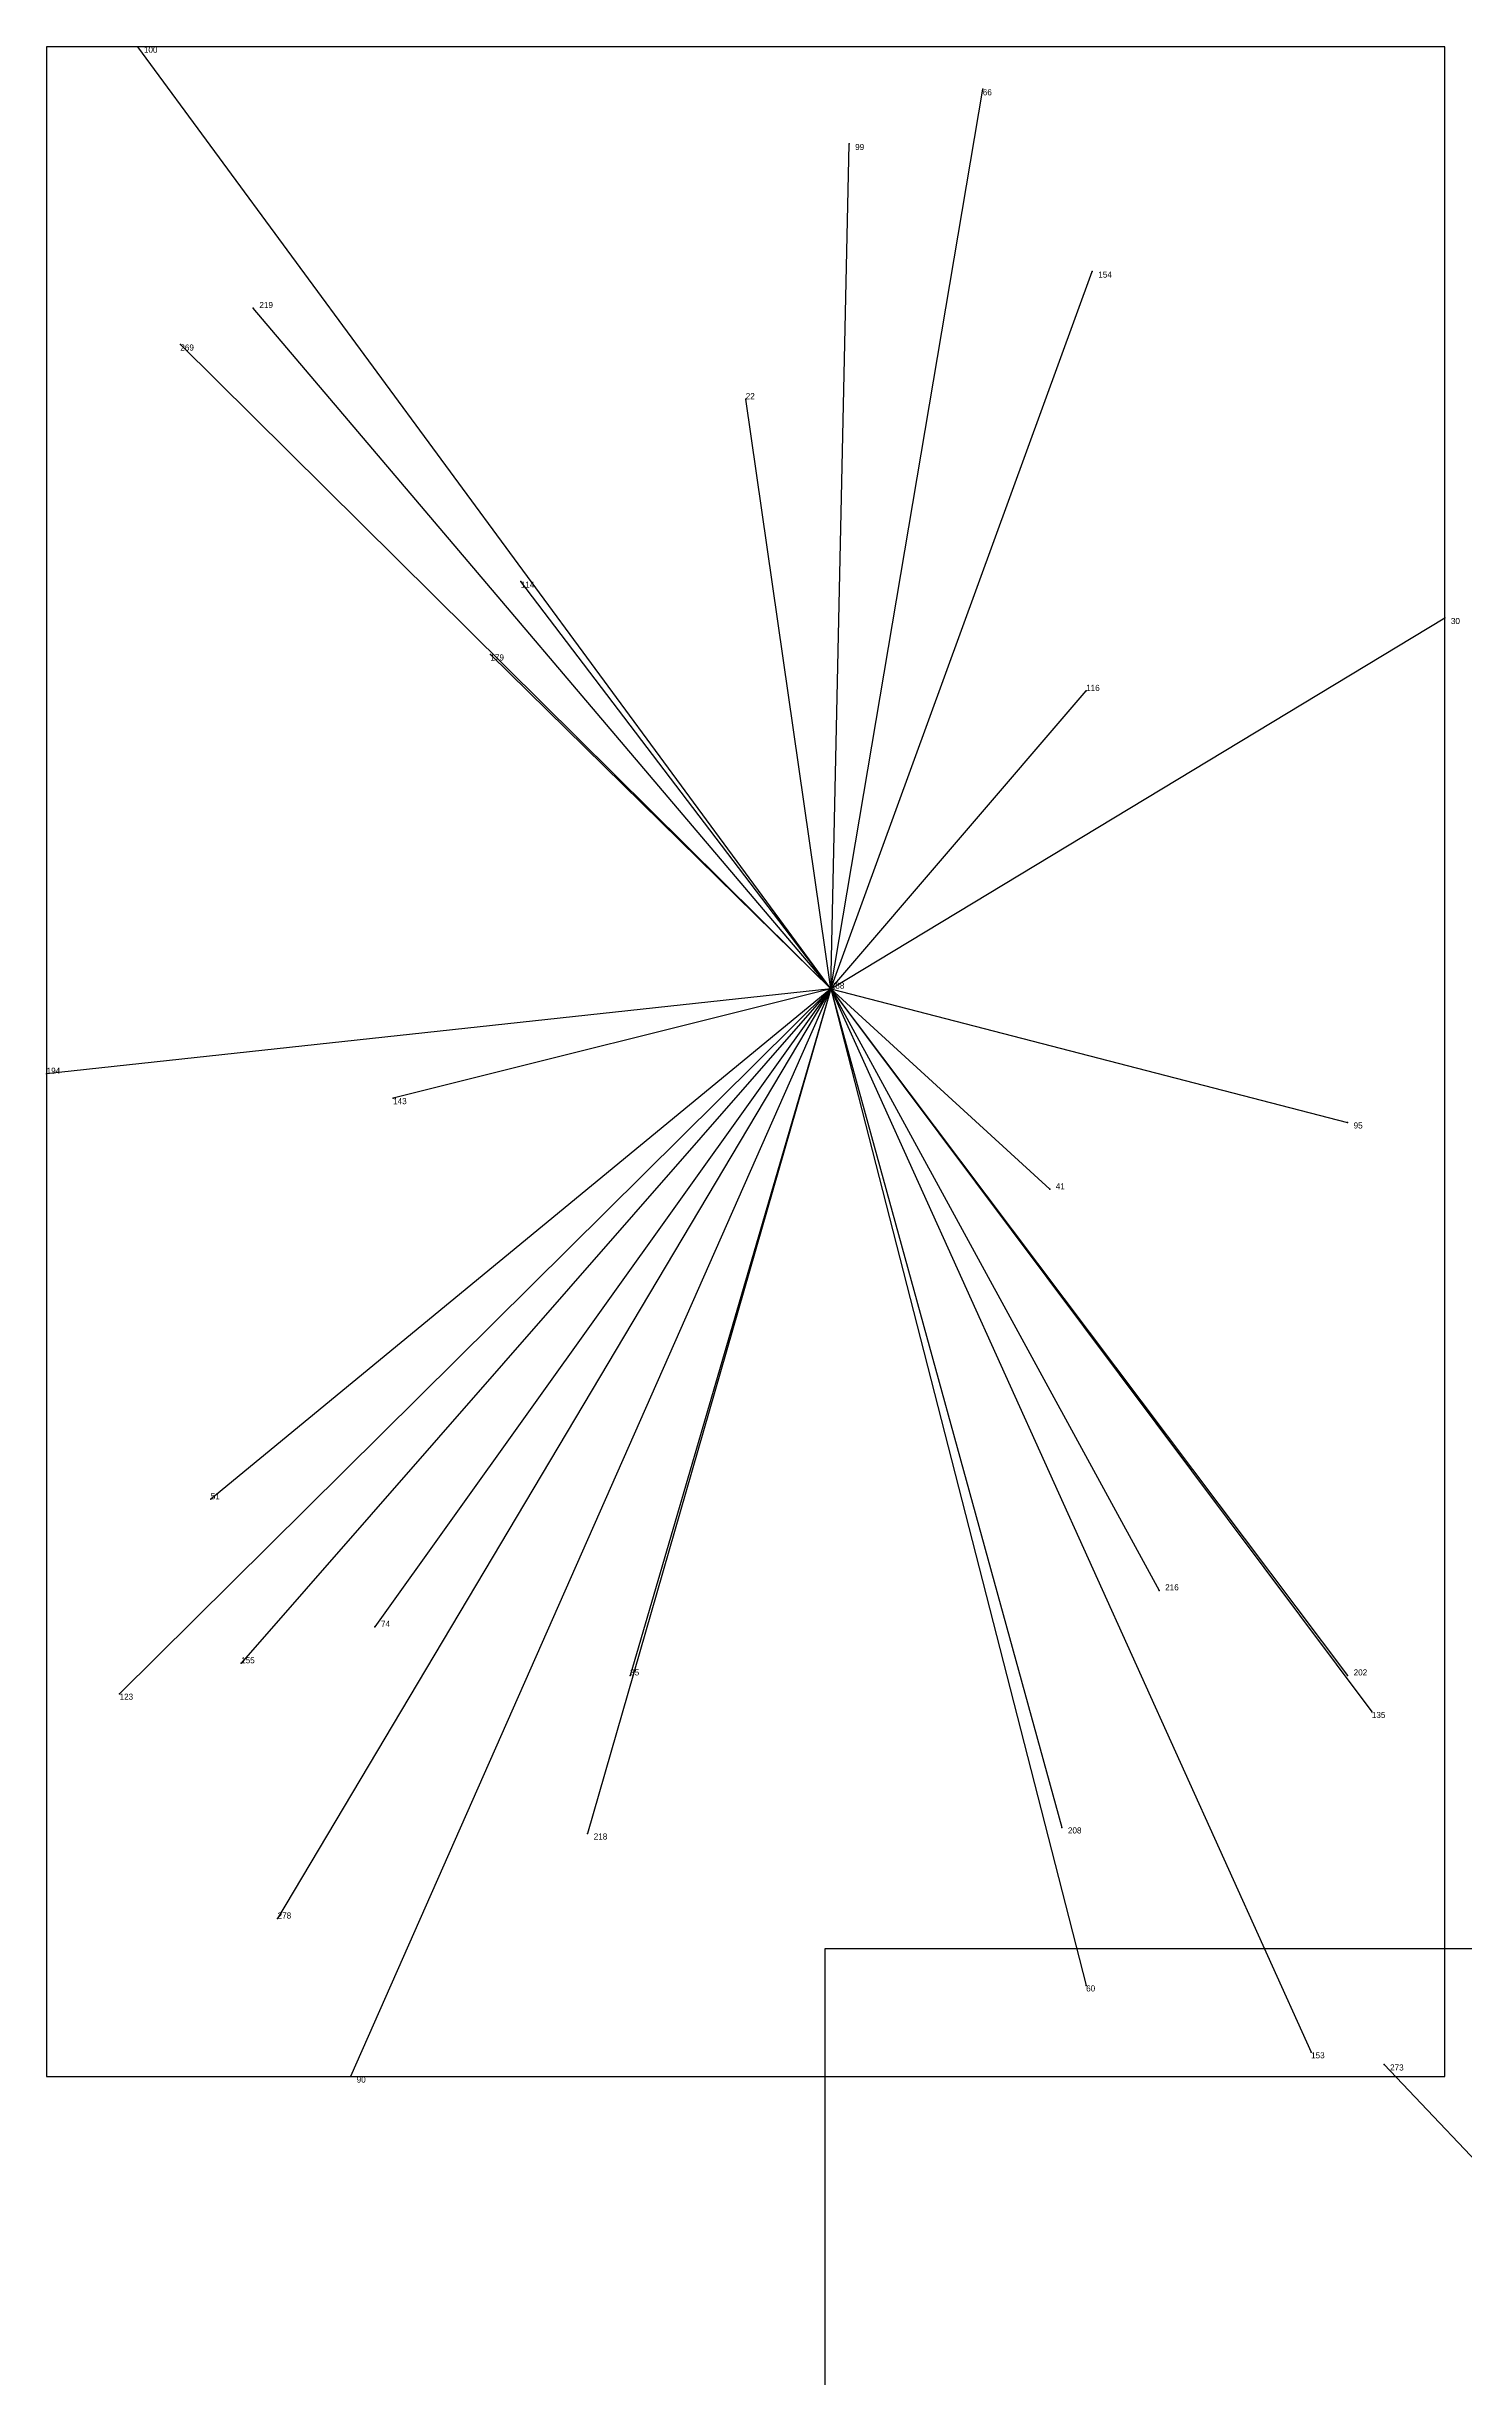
# Model space of a CAD drawing. Extents: x 0.01 to 1, y 0.004 to 0.997.
# Drawn here: x 0.01 to 0.2432, y 0.6045 to 0.988 of the extents above; entities that cross this region are included whole.
import ezdxf

# ---------------------------------------------------------------- set-up
doc = ezdxf.new("R2010")
doc.units = 0
for name, color, linetype in [('Clients', 3, 'CONTINUOUS'), ('Facilities', 3, 'CONTINUOUS'), ('Facilities_lines', 3, 'CONTINUOUS'), ('Min_max_boxes', 1, 'CONTINUOUS'), ('Normals', 1, 'CONTINUOUS'), ('Source_points', 5, 'CONTINUOUS'), ('Text', 3, 'CONTINUOUS')]:
    doc.layers.add(name, color=color, linetype=linetype)

msp = doc.modelspace()

# ---------------------------------------------------------------- linework, layer by layer
at = {"layer": 'Clients', "color": 5}
for p in [(0.025, 0.988), (0.164, 0.981), (0.142, 0.972), (0.182, 0.951), (0.044, 0.945), (0.032, 0.939), (0.125, 0.93), (0.088, 0.9), (0.24, 0.894), (0.083, 0.888), (0.181, 0.882), (0.01, 0.819), (0.067, 0.815), (0.224, 0.811), (0.175, 0.8), (0.037, 0.749), (0.193, 0.734), (0.064, 0.728), (0.042, 0.722), (0.106, 0.72), (0.224, 0.72), (0.022, 0.717), (0.228, 0.714), (0.177, 0.695), (0.099, 0.694), (0.048, 0.68), (0.181, 0.669), (0.218, 0.658), (0.23, 0.656), (0.06, 0.654)]:
    msp.add_point(p, dxfattribs=at)
at = {"layer": 'Facilities', "color": 3}
msp.add_point((0.139, 0.833), dxfattribs=at)
at = {"layer": 'Facilities_lines', "color": 3}
for p, q in [((0.139, 0.833), (0.025, 0.988)), ((0.139, 0.833), (0.164, 0.981)), ((0.139, 0.833), (0.142, 0.972)), ((0.139, 0.833), (0.182, 0.951)), ((0.139, 0.833), (0.044, 0.945)), ((0.139, 0.833), (0.032, 0.939)), ((0.139, 0.833), (0.125, 0.93)), ((0.139, 0.833), (0.088, 0.9)), ((0.139, 0.833), (0.24, 0.894)), ((0.139, 0.833), (0.083, 0.888)), ((0.139, 0.833), (0.181, 0.882)), ((0.139, 0.833), (0.01, 0.819)), ((0.139, 0.833), (0.022, 0.717)), ((0.139, 0.833), (0.037, 0.749)), ((0.139, 0.833), (0.042, 0.722)), ((0.139, 0.833), (0.048, 0.68)), ((0.139, 0.833), (0.06, 0.654)), ((0.139, 0.833), (0.064, 0.728)), ((0.139, 0.833), (0.067, 0.815)), ((0.139, 0.833), (0.099, 0.694)), ((0.139, 0.833), (0.106, 0.72)), ((0.139, 0.833), (0.181, 0.669)), ((0.139, 0.833), (0.224, 0.811)), ((0.139, 0.833), (0.228, 0.714)), ((0.139, 0.833), (0.218, 0.658)), ((0.139, 0.833), (0.224, 0.72)), ((0.139, 0.833), (0.177, 0.695)), ((0.139, 0.833), (0.193, 0.734)), ((0.139, 0.833), (0.175, 0.8)), ((0.322, 0.559), (0.23, 0.656))]:
    msp.add_line(p, q, dxfattribs=at)
at = {"layer": 'Min_max_boxes', "color": 1}
for p, q in [((0.24, 0.988), (0.01, 0.988)), ((0.01, 0.988), (0.01, 0.654)), ((0.24, 0.988), (0.01, 0.988)), ((0.01, 0.988), (0.01, 0.654)), ((0.01, 0.988), (0.01, 0.988)), ((0.24, 0.654), (0.24, 0.988)), ((0.24, 0.654), (0.24, 0.988)), ((0.24, 0.988), (0.24, 0.988)), ((0.477, 0.675), (0.138, 0.675)), ((0.138, 0.675), (0.138, 0.407)), ((0.477, 0.675), (0.138, 0.675)), ((0.138, 0.675), (0.138, 0.407)), ((0.138, 0.675), (0.138, 0.675)), ((0.01, 0.654), (0.24, 0.654)), ((0.01, 0.654), (0.24, 0.654)), ((0.01, 0.654), (0.01, 0.654)), ((0.24, 0.654), (0.24, 0.654))]:
    msp.add_line(p, q, dxfattribs=at)
at = {"layer": 'Normals', "color": 1}
for p, q in [((0.025, 0.988), (0.025, 0.988, 0.1)), ((0.164, 0.981), (0.164, 0.981, 0.1)), ((0.142, 0.972), (0.142, 0.972, 0.1)), ((0.182, 0.951), (0.182, 0.951, 0.1)), ((0.044, 0.945), (0.044, 0.945, 0.1)), ((0.032, 0.939), (0.032, 0.939, 0.1)), ((0.125, 0.93), (0.125, 0.93, 0.1)), ((0.088, 0.9), (0.088, 0.9, 0.1)), ((0.24, 0.894), (0.24, 0.894, 0.1)), ((0.083, 0.888), (0.083, 0.888, 0.1)), ((0.181, 0.882), (0.181, 0.882, 0.1)), ((0.139, 0.833), (0.139, 0.833, 0.1)), ((0.01, 0.819), (0.01, 0.819, 0.1)), ((0.067, 0.815), (0.067, 0.815, 0.1)), ((0.224, 0.811), (0.224, 0.811, 0.1)), ((0.175, 0.8), (0.175, 0.8, 0.1)), ((0.037, 0.749), (0.037, 0.749, 0.1)), ((0.193, 0.734), (0.193, 0.734, 0.1)), ((0.064, 0.728), (0.064, 0.728, 0.1)), ((0.042, 0.722), (0.042, 0.722, 0.1)), ((0.106, 0.72), (0.106, 0.72, 0.1)), ((0.224, 0.72), (0.224, 0.72, 0.1)), ((0.022, 0.717), (0.022, 0.717, 0.1)), ((0.228, 0.714), (0.228, 0.714, 0.1)), ((0.177, 0.695), (0.177, 0.695, 0.1)), ((0.099, 0.694), (0.099, 0.694, 0.1)), ((0.048, 0.68), (0.048, 0.68, 0.1)), ((0.181, 0.669), (0.181, 0.669, 0.1)), ((0.218, 0.658), (0.218, 0.658, 0.1)), ((0.23, 0.656), (0.23, 0.656, 0.1)), ((0.06, 0.654), (0.06, 0.654, 0.1))]:
    msp.add_line(p, q, dxfattribs=at)
at = {"layer": 'Source_points', "color": 5}
for p in [(0.025, 0.988), (0.164, 0.981), (0.142, 0.972), (0.182, 0.951), (0.044, 0.945), (0.032, 0.939), (0.125, 0.93), (0.088, 0.9), (0.24, 0.894), (0.083, 0.888), (0.181, 0.882), (0.139, 0.833), (0.01, 0.819), (0.067, 0.815), (0.224, 0.811), (0.175, 0.8), (0.037, 0.749), (0.193, 0.734), (0.064, 0.728), (0.042, 0.722), (0.106, 0.72), (0.224, 0.72), (0.022, 0.717), (0.228, 0.714), (0.177, 0.695), (0.099, 0.694), (0.048, 0.68), (0.181, 0.669), (0.218, 0.658), (0.23, 0.656), (0.06, 0.654)]:
    msp.add_point(p, dxfattribs=at)

# ---------------------------------------------------------------- texts
at = {"layer": 'Text', "color": 3}
for s, p in [('100', (0.026, 0.987)), ('66', (0.164, 0.98)), ('99', (0.143, 0.971)), ('154', (0.183, 0.95)), ('219', (0.045, 0.945)), ('269', (0.032, 0.938)), ('22', (0.125, 0.93)), ('114', (0.088, 0.899)), ('30', (0.241, 0.893)), ('179', (0.083, 0.887)), ('116', (0.181, 0.882)), ('288', (0.139, 0.833)), ('194', (0.01, 0.819)), ('143', (0.067, 0.814)), ('95', (0.225, 0.81)), ('41', (0.176, 0.8)), ('51', (0.037, 0.749)), ('216', (0.194, 0.734)), ('74', (0.065, 0.728)), ('155', (0.042, 0.722)), ('35', (0.106, 0.72)), ('202', (0.225, 0.72)), ('123', (0.022, 0.716)), ('135', (0.228, 0.713)), ('208', (0.178, 0.694)), ('218', (0.1, 0.693)), ('278', (0.048, 0.68)), ('60', (0.181, 0.668)), ('153', (0.218, 0.657)), ('273', (0.231, 0.655)), ('90', (0.061, 0.653))]:
    msp.add_text(s, height=0.001, dxfattribs=at).set_placement(p)

doc.saveas('drawing.dxf')
